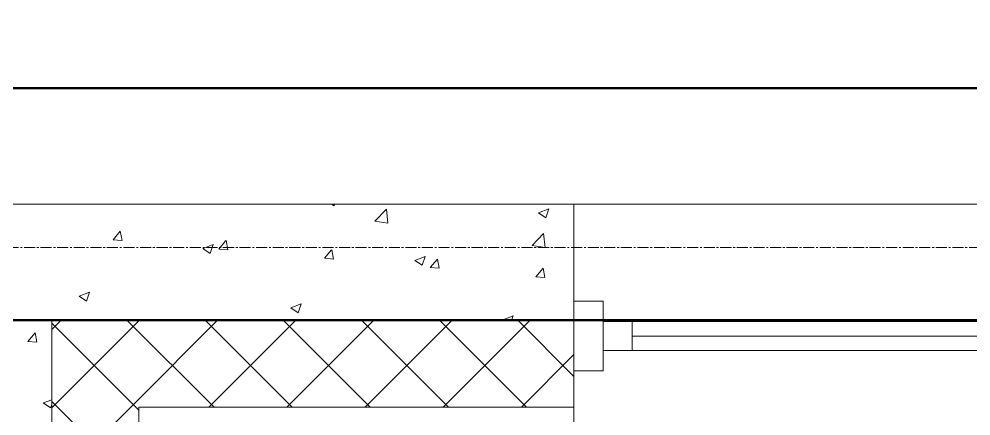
# Model space of a CAD drawing. Header units: millimetres. Extents: x -231292 to 573618, y -153144 to 564035.
# Drawn here: x 29027 to 30668, y -93935 to -93251 of the extents above; entities that cross this region are included whole.
import ezdxf

# ---------------------------------------------------------------- set-up
doc = ezdxf.new("R2010")
doc.units = ezdxf.units.MM
doc.linetypes.add('CENTER2', pattern=[28.575, 19.05, -3.175, 3.175, -3.175])
doc.layers.get('0').update_dxf_attribs({"color": 250})
for name, color, linetype, lineweight in [('A-Wall_Материал_Газоблок_Контур', 250, 'Continuous', 0), ('АР_Окна', 250, 'Continuous', 5), ('АР_Стены ПЕНОблок', 250, 'Continuous', 20), ('АР_Тонкая', 250, 'Continuous', 5), ('АР_Утеплитель', 250, 'Continuous', 0), ('АР_Штриховка', 250, 'Continuous', 0), ('РД_Оси_100', 250, 'Continuous', 0)]:
    doc.layers.add(name, color=color, linetype=linetype, lineweight=lineweight)
doc.layers.add('КР_Балки-0.5', color=60, linetype='Continuous', lineweight=50, plot=False)

# ---------------------------------------------------------------- blocks, each defined once
blk = doc.blocks.new('оси_рен')
at = {"layer": 'РД_Оси_100', "color": 251, "linetype": 'CENTER2', "true_color": 0x636466}
blk.add_lwpolyline([(1241712.916, 191113.25), (1190197.958, 191113.25), (1189697.958, 191263.25)], dxfattribs=at)

msp = doc.modelspace()

# ---------------------------------------------------------------- linework, layer by layer
at = {"lineweight": -3}
msp.add_lwpolyline([(21783.458, -93370.275), (36407.809, -93370.275), (36407.809, -76377.472), (21783.458, -76377.472)], close=True, dxfattribs=at)
at = {"layer": 'A-Wall_Материал_Газоблок_Контур', "color": 18, "linetype": 'Continuous', "lineweight": 0, "true_color": 0x000000}
msp.add_line((32383.458, -93570.283), (29983.458, -93570.283), dxfattribs=at)
at = {"layer": 'АР_Окна', "color": 18, "linetype": 'Continuous', "lineweight": 5, "true_color": 0x000000}
for p, q in [((32383.458, -93570.283), (29983.458, -93570.283)), ((29983.458, -93857.783), (29983.458, -93737.783)), ((29983.458, -93737.783), (30033.458, -93737.783)), ((30033.458, -93737.783), (30033.458, -93857.783)), ((30033.458, -93822.783), (30033.458, -93772.783)), ((30033.458, -93772.783), (32333.458, -93772.783)), ((30083.458, -93772.783), (30083.458, -93822.783)), ((32283.458, -93797.783), (30083.458, -93797.783)), ((32333.458, -93822.783), (30033.458, -93822.783)), ((30033.458, -93857.783), (29983.458, -93857.783))]:
    msp.add_line(p, q, dxfattribs=at)
at = {"layer": 'АР_Стены ПЕНОблок', "color": 18, "linetype": 'Continuous', "lineweight": 20, "true_color": 0x000000}
for p, q in [((29983.458, -93570.283), (28883.458, -93570.283)), ((29983.458, -93770.283), (29983.458, -93570.283)), ((29083.458, -95245.283), (29083.458, -93770.283)), ((29083.458, -93770.283), (29983.458, -93770.283))]:
    msp.add_line(p, q, dxfattribs=at)
at = {"layer": 'АР_Тонкая', "color": 18, "linetype": 'Continuous', "lineweight": 5, "true_color": 0x000000}
for p, q in [((29233.458, -93920.283), (29233.458, -95245.283)), ((29983.458, -93920.283), (29233.458, -93920.283)), ((29983.458, -94000.283), (29983.458, -93920.283))]:
    msp.add_line(p, q, dxfattribs=at)
at = {"layer": 'АР_Утеплитель', "color": 18, "linetype": 'Continuous', "lineweight": 0, "true_color": 0x000000}
for p, q in [((29083.458, -93770.283), (29083.458, -95245.283)), ((29983.458, -93770.283), (29083.458, -93770.283)), ((29983.458, -93920.283), (29983.458, -93770.283)), ((29233.458, -95245.283), (29233.458, -93920.283)), ((29233.458, -93920.283), (29983.458, -93920.283))]:
    msp.add_line(p, q, dxfattribs=at)
at = {"layer": 'АР_Штриховка', "color": 18, "linetype": 'Continuous', "lineweight": 0, "true_color": 0x000000}
for p, q in [((29565.335, -93570.283), (29570.048, -93573.462)), ((29570.053, -93573.464), (29571.121, -93570.283)), ((29640.243, -93599.536), (29660.027, -93578.917)), ((29662.862, -93603.036), (29660.056, -93578.914)), ((29922.444, -93585.282), (29935.079, -93593.804)), ((29922.468, -93585.229), (29940.253, -93578.402)), ((29935.084, -93593.806), (29940.234, -93578.457)), ((29640.264, -93599.581), (29662.854, -93603.085)), ((29189.154, -93631.758), (29201.399, -93617.164)), ((29204.442, -93633.068), (29201.505, -93617.146)), ((29911.322, -93641.578), (29931.106, -93620.959)), ((29933.941, -93645.078), (29931.135, -93620.956)), ((29189.154, -93631.759), (29204.336, -93633.087)), ((29371.339, -93647.697), (29383.584, -93633.104)), ((29386.626, -93649.007), (29383.689, -93633.086)), ((29343.997, -93646.862), (29356.631, -93655.385)), ((29344.021, -93646.809), (29361.806, -93639.982)), ((29356.637, -93655.386), (29361.787, -93640.037)), ((29371.339, -93647.698), (29386.521, -93649.026)), ((29553.523, -93663.636), (29565.769, -93649.043)), ((29568.81, -93664.946), (29565.873, -93649.025)), ((29911.343, -93641.623), (29933.933, -93645.127)), ((29553.523, -93663.637), (29568.705, -93664.965)), ((29709.028, -93667.205), (29721.662, -93675.727)), ((29709.052, -93667.152), (29726.837, -93660.325)), ((29721.668, -93675.729), (29726.818, -93660.38)), ((29735.708, -93679.575), (29747.953, -93664.982)), ((29750.995, -93680.885), (29748.058, -93664.964)), ((29735.708, -93679.576), (29750.89, -93680.905)), ((29917.893, -93695.514), (29930.138, -93680.921)), ((29933.179, -93696.824), (29930.242, -93680.903)), ((29917.893, -93695.515), (29933.075, -93696.844)), ((29130.58, -93728.785), (29143.215, -93737.307)), ((29130.604, -93728.732), (29148.389, -93721.905)), ((29143.221, -93737.309), (29148.371, -93721.96)), ((29495.611, -93749.128), (29508.246, -93757.65)), ((29495.635, -93749.075), (29513.42, -93742.248)), ((29508.251, -93757.652), (29513.402, -93742.303)), ((29860.642, -93769.47), (29861.847, -93770.283)), ((29860.666, -93769.417), (29878.451, -93762.59)), ((29875.87, -93770.283), (29878.432, -93762.645)), ((29233.458, -93925.451), (29083.458, -93775.451)), ((29083.458, -93786.604), (29091.618, -93778.443)), ((29091.618, -93778.443), (29099.779, -93770.283)), ((29158.97, -93845.795), (29234.483, -93770.283)), ((29362.994, -93920.283), (29212.994, -93770.283)), ((29226.322, -93913.147), (29369.187, -93770.283)), ((29497.697, -93920.283), (29347.697, -93770.283)), ((29353.89, -93920.283), (29503.89, -93770.283)), ((29632.401, -93920.283), (29482.401, -93770.283)), ((29488.594, -93920.283), (29638.594, -93770.283)), ((29767.105, -93920.283), (29617.105, -93770.283)), ((29623.298, -93920.283), (29773.298, -93770.283)), ((29901.809, -93920.283), (29751.809, -93770.283)), ((29758.002, -93920.283), (29908.002, -93770.283)), ((29983.458, -93867.228), (29886.513, -93770.283)), ((29042.213, -93806.875), (29054.458, -93792.282)), ((29057.501, -93808.185), (29054.564, -93792.264)), ((29042.213, -93806.877), (29057.395, -93808.205)), ((29892.706, -93920.283), (29983.458, -93829.53)), ((29083.458, -93921.307), (29158.97, -93845.795)), ((29068.778, -93912.973), (29081.413, -93921.495)), ((29068.802, -93912.92), (29083.458, -93907.295)), ((29081.418, -93921.497), (29083.458, -93915.419)), ((29233.458, -94060.155), (29083.458, -93910.155)), ((29083.458, -94056.011), (29226.322, -93913.147))]:
    msp.add_line(p, q, dxfattribs=at)
at = {"layer": 'КР_Балки-0.5', "color": 18, "ltscale": 200, "true_color": 0x000000}
for p, q in [((21608.506, -93370.275), (36283.458, -93370.283)), ((21608.506, -93370.275), (36283.458, -93370.283)), ((36283.458, -93770.283), (21608.506, -93770.275)), ((36283.458, -93770.283), (21608.506, -93770.275))]:
    msp.add_line(p, q, dxfattribs=at)

# ---------------------------------------------------------------- block references
at = {"rotation": 359.999868838025}
msp.add_blockref('оси_рен', (-1186769.82, -284755.728), dxfattribs=at)

doc.saveas('drawing.dxf')
